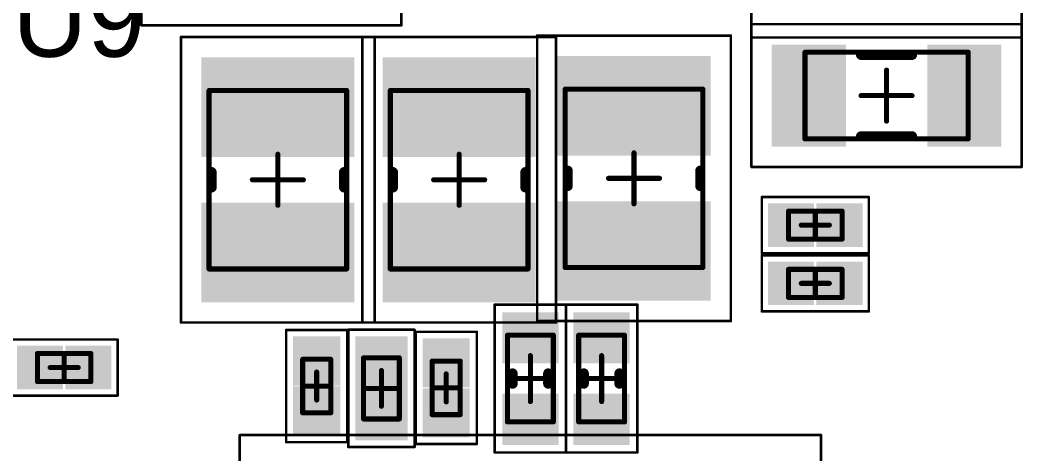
# Model space of a CAD drawing. Header units: millimetres. Extents: x 0 to 100, y 0 to 100.
# Drawn here: x 52.35 to 72.02, y 45.04 to 53.55 of the extents above; entities that cross this region are included whole.
import ezdxf

# ---------------------------------------------------------------- set-up
doc = ezdxf.new("R2010")
doc.units = ezdxf.units.MM
for name, color, linetype in [('Mechanical13', 56, 'Continuous'), ('Mechanical15', 56, 'Continuous'), ('TopLayer', 1, 'Continuous'), ('TopOverlay', 2, 'Continuous'), ('TopPaste', 8, 'Continuous'), ('TopSolder', 216, 'Continuous')]:
    doc.layers.add(name, color=color, linetype=linetype)

msp = doc.modelspace()

# ---------------------------------------------------------------- linework, layer by layer
at = {"layer": 'Mechanical13', "const_width": 0.1}
for points in [[(67.742, 51.22), (67.742, 52.92)], [(67.742, 52.92), (70.942, 52.92)], [(70.942, 51.22), (70.942, 52.92)], [(56.054, 52.169), (58.754, 52.169)], [(56.054, 48.669), (56.054, 52.169)], [(58.754, 48.669), (58.754, 52.169)], [(59.61, 52.169), (62.31, 52.169)], [(59.61, 48.669), (59.61, 52.169)], [(62.31, 48.669), (62.31, 52.169)], [(63.039, 52.197), (65.739, 52.197)], [(63.039, 48.697), (63.039, 52.197)], [(65.739, 48.697), (65.739, 52.197)], [(67.742, 51.22), (70.942, 51.22)], [(67.42, 49.255), (67.42, 49.805)], [(67.42, 49.805), (68.47, 49.805)], [(68.47, 49.255), (68.47, 49.805)], [(67.42, 49.255), (68.47, 49.255)], [(56.054, 48.669), (58.754, 48.669)], [(59.61, 48.669), (62.31, 48.669)], [(63.039, 48.697), (65.739, 48.697)], [(67.42, 48.112), (67.42, 48.662)], [(67.42, 48.662), (68.47, 48.662)], [(68.47, 48.112), (68.47, 48.662)], [(67.42, 48.112), (68.47, 48.112)], [(61.907, 47.37), (62.807, 47.37)], [(61.907, 45.67), (61.907, 47.37)], [(62.807, 45.67), (62.807, 47.37)], [(63.304, 47.37), (64.204, 47.37)], [(63.304, 45.67), (63.304, 47.37)], [(64.204, 45.67), (64.204, 47.37)], [(52.688, 46.461), (52.688, 47.011)], [(52.688, 47.011), (53.738, 47.011)], [(53.738, 46.461), (53.738, 47.011)], [(57.891, 46.898), (58.441, 46.898)], [(57.891, 45.848), (57.891, 46.898)], [(58.441, 45.848), (58.441, 46.898)], [(59.086, 46.927), (59.786, 46.927)], [(59.086, 45.727), (59.086, 46.927)], [(59.786, 45.727), (59.786, 46.927)], [(60.431, 46.862), (60.981, 46.862)], [(60.431, 45.812), (60.431, 46.862)], [(60.981, 45.812), (60.981, 46.862)], [(52.688, 46.461), (53.738, 46.461)], [(57.891, 45.848), (58.441, 45.848)], [(60.431, 45.812), (60.981, 45.812)], [(59.086, 45.727), (59.786, 45.727)], [(61.907, 45.67), (62.807, 45.67)], [(63.304, 45.67), (64.204, 45.67)]]:
    msp.add_lwpolyline(points, dxfattribs=at)
at = {"layer": 'Mechanical13', "const_width": 0.05}
for points in [[(67.717, 52.92, 1), (67.767, 52.92, 1)], [(67.717, 52.92, 1), (67.767, 52.92, 1)], [(70.917, 52.92, 1), (70.967, 52.92, 1)], [(70.917, 52.92, 1), (70.967, 52.92, 1)], [(56.029, 52.169, 1), (56.079, 52.169, 1)], [(56.029, 52.169, 1), (56.079, 52.169, 1)], [(58.729, 52.169, 1), (58.779, 52.169, 1)], [(58.729, 52.169, 1), (58.779, 52.169, 1)], [(59.585, 52.169, 1), (59.635, 52.169, 1)], [(59.585, 52.169, 1), (59.635, 52.169, 1)], [(62.285, 52.169, 1), (62.335, 52.169, 1)], [(62.285, 52.169, 1), (62.335, 52.169, 1)], [(63.014, 52.197, 1), (63.064, 52.197, 1)], [(63.014, 52.197, 1), (63.064, 52.197, 1)], [(65.714, 52.197, 1), (65.764, 52.197, 1)], [(65.714, 52.197, 1), (65.764, 52.197, 1)], [(67.717, 51.22, 1), (67.767, 51.22, 1)], [(67.717, 51.22, 1), (67.767, 51.22, 1)], [(70.917, 51.22, 1), (70.967, 51.22, 1)], [(70.917, 51.22, 1), (70.967, 51.22, 1)], [(67.395, 49.805, 1), (67.445, 49.805, 1)], [(67.395, 49.805, 1), (67.445, 49.805, 1)], [(68.445, 49.805, 1), (68.495, 49.805, 1)], [(68.445, 49.805, 1), (68.495, 49.805, 1)], [(67.395, 49.255, 1), (67.445, 49.255, 1)], [(67.395, 49.255, 1), (67.445, 49.255, 1)], [(68.445, 49.255, 1), (68.495, 49.255, 1)], [(68.445, 49.255, 1), (68.495, 49.255, 1)], [(56.029, 48.669, 1), (56.079, 48.669, 1)], [(56.029, 48.669, 1), (56.079, 48.669, 1)], [(58.729, 48.669, 1), (58.779, 48.669, 1)], [(58.729, 48.669, 1), (58.779, 48.669, 1)], [(59.585, 48.669, 1), (59.635, 48.669, 1)], [(59.585, 48.669, 1), (59.635, 48.669, 1)], [(62.285, 48.669, 1), (62.335, 48.669, 1)], [(62.285, 48.669, 1), (62.335, 48.669, 1)], [(63.014, 48.697, 1), (63.064, 48.697, 1)], [(63.014, 48.697, 1), (63.064, 48.697, 1)], [(65.714, 48.697, 1), (65.764, 48.697, 1)], [(65.714, 48.697, 1), (65.764, 48.697, 1)], [(67.395, 48.662, 1), (67.445, 48.662, 1)], [(67.395, 48.662, 1), (67.445, 48.662, 1)], [(68.445, 48.662, 1), (68.495, 48.662, 1)], [(68.445, 48.662, 1), (68.495, 48.662, 1)], [(67.395, 48.112, 1), (67.445, 48.112, 1)], [(67.395, 48.112, 1), (67.445, 48.112, 1)], [(68.445, 48.112, 1), (68.495, 48.112, 1)], [(68.445, 48.112, 1), (68.495, 48.112, 1)], [(61.882, 47.37, 1), (61.932, 47.37, 1)], [(61.882, 47.37, 1), (61.932, 47.37, 1)], [(62.782, 47.37, 1), (62.832, 47.37, 1)], [(62.782, 47.37, 1), (62.832, 47.37, 1)], [(63.279, 47.37, 1), (63.329, 47.37, 1)], [(63.279, 47.37, 1), (63.329, 47.37, 1)], [(64.179, 47.37, 1), (64.229, 47.37, 1)], [(64.179, 47.37, 1), (64.229, 47.37, 1)], [(52.663, 47.011, 1), (52.713, 47.011, 1)], [(52.663, 47.011, 1), (52.713, 47.011, 1)], [(53.713, 47.011, 1), (53.763, 47.011, 1)], [(53.713, 47.011, 1), (53.763, 47.011, 1)], [(57.866, 46.898, 1), (57.916, 46.898, 1)], [(57.866, 46.898, 1), (57.916, 46.898, 1)], [(58.416, 46.898, 1), (58.466, 46.898, 1)], [(58.416, 46.898, 1), (58.466, 46.898, 1)], [(59.061, 46.927, 1), (59.111, 46.927, 1)], [(59.061, 46.927, 1), (59.111, 46.927, 1)], [(59.761, 46.927, 1), (59.811, 46.927, 1)], [(59.761, 46.927, 1), (59.811, 46.927, 1)], [(60.406, 46.862, 1), (60.456, 46.862, 1)], [(60.406, 46.862, 1), (60.456, 46.862, 1)], [(60.956, 46.862, 1), (61.006, 46.862, 1)], [(60.956, 46.862, 1), (61.006, 46.862, 1)], [(52.663, 46.461, 1), (52.713, 46.461, 1)], [(52.663, 46.461, 1), (52.713, 46.461, 1)], [(53.713, 46.461, 1), (53.763, 46.461, 1)], [(53.713, 46.461, 1), (53.763, 46.461, 1)], [(57.866, 45.848, 1), (57.916, 45.848, 1)], [(57.866, 45.848, 1), (57.916, 45.848, 1)], [(58.416, 45.848, 1), (58.466, 45.848, 1)], [(58.416, 45.848, 1), (58.466, 45.848, 1)], [(60.406, 45.812, 1), (60.456, 45.812, 1)], [(60.406, 45.812, 1), (60.456, 45.812, 1)], [(60.956, 45.812, 1), (61.006, 45.812, 1)], [(60.956, 45.812, 1), (61.006, 45.812, 1)], [(59.061, 45.727, 1), (59.111, 45.727, 1)], [(59.061, 45.727, 1), (59.111, 45.727, 1)], [(59.761, 45.727, 1), (59.811, 45.727, 1)], [(59.761, 45.727, 1), (59.811, 45.727, 1)], [(61.882, 45.67, 1), (61.932, 45.67, 1)], [(61.882, 45.67, 1), (61.932, 45.67, 1)], [(62.782, 45.67, 1), (62.832, 45.67, 1)], [(62.782, 45.67, 1), (62.832, 45.67, 1)], [(63.279, 45.67, 1), (63.329, 45.67, 1)], [(63.279, 45.67, 1), (63.329, 45.67, 1)], [(64.179, 45.67, 1), (64.229, 45.67, 1)], [(64.179, 45.67, 1), (64.229, 45.67, 1)]]:
    msp.add_lwpolyline(points, format="xyb", close=True, dxfattribs=at)
at = {"layer": 'Mechanical15'}
for points, const_width in [([(54.727, 53.449), (54.727, 57.549)], 0.05), ([(59.827, 53.449), (59.827, 57.549)], 0.05), ([(66.692, 53.21), (66.692, 56.01)], 0.05), ([(71.992, 53.21), (71.992, 56.01)], 0.05), ([(54.727, 53.449), (59.827, 53.449)], 0.05), ([(66.692, 50.67), (66.692, 53.47)], 0.05), ([(66.692, 53.47), (71.992, 53.47)], 0.05), ([(71.992, 50.67), (71.992, 53.47)], 0.05), ([(55.504, 53.219), (59.304, 53.219)], 0.05), ([(55.504, 47.619), (55.504, 53.219)], 0.05), ([(59.06, 53.219), (62.86, 53.219)], 0.05), ([(59.06, 47.619), (59.06, 53.219)], 0.05), ([(59.304, 47.619), (59.304, 53.219)], 0.05), ([(62.489, 53.247), (66.289, 53.247)], 0.05), ([(62.489, 47.647), (62.489, 53.247)], 0.05), ([(62.86, 47.619), (62.86, 53.219)], 0.05), ([(66.289, 47.647), (66.289, 53.247)], 0.05), ([(66.692, 53.21), (71.992, 53.21)], 0.05), ([(69.342, 51.57), (69.342, 52.57)], 0.1), ([(68.842, 52.07), (69.842, 52.07)], 0.1), ([(57.404, 49.919), (57.404, 50.919)], 0.1), ([(60.96, 49.919), (60.96, 50.919)], 0.1), ([(64.389, 49.947), (64.389, 50.947)], 0.1), ([(66.692, 50.67), (71.992, 50.67)], 0.05), ([(56.904, 50.419), (57.904, 50.419)], 0.1), ([(60.46, 50.419), (61.46, 50.419)], 0.1), ([(63.889, 50.447), (64.889, 50.447)], 0.1), ([(66.895, 48.98), (66.895, 50.08)], 0.05), ([(66.895, 50.08), (68.995, 50.08)], 0.05), ([(68.995, 48.98), (68.995, 50.08)], 0.05), ([(67.945, 49.255), (67.945, 49.805)], 0.1), ([(67.67, 49.53), (68.22, 49.53)], 0.1), ([(66.895, 48.98), (68.995, 48.98)], 0.05), ([(66.895, 47.837), (66.895, 48.937)], 0.05), ([(66.895, 48.937), (68.995, 48.937)], 0.05), ([(68.995, 47.837), (68.995, 48.937)], 0.05), ([(67.945, 48.112), (67.945, 48.662)], 0.1), ([(67.67, 48.387), (68.22, 48.387)], 0.1), ([(61.657, 47.97), (63.057, 47.97)], 0.05), ([(61.657, 45.07), (61.657, 47.97)], 0.05), ([(63.054, 47.97), (64.454, 47.97)], 0.05), ([(63.054, 45.07), (63.054, 47.97)], 0.05), ([(63.057, 45.07), (63.057, 47.97)], 0.05), ([(64.454, 45.07), (64.454, 47.97)], 0.05), ([(66.895, 47.837), (68.995, 47.837)], 0.05), ([(55.504, 47.619), (59.304, 47.619)], 0.05), ([(59.06, 47.619), (62.86, 47.619)], 0.05), ([(62.489, 47.647), (66.289, 47.647)], 0.05), ([(57.566, 47.473), (58.766, 47.473)], 0.05), ([(57.566, 45.273), (57.566, 47.473)], 0.05), ([(58.766, 45.273), (58.766, 47.473)], 0.05), ([(58.786, 47.477), (60.086, 47.477)], 0.05), ([(58.786, 45.177), (58.786, 47.477)], 0.05), ([(60.086, 45.177), (60.086, 47.477)], 0.05), ([(60.106, 47.437), (61.306, 47.437)], 0.05), ([(60.106, 45.237), (60.106, 47.437)], 0.05), ([(61.306, 45.237), (61.306, 47.437)], 0.05), ([(52.163, 47.286), (54.263, 47.286)], 0.05), ([(54.263, 46.186), (54.263, 47.286)], 0.05), ([(53.213, 46.461), (53.213, 47.011)], 0.1), ([(62.357, 46.07), (62.357, 46.97)], 0.1), ([(63.754, 46.07), (63.754, 46.97)], 0.1), ([(52.938, 46.736), (53.488, 46.736)], 0.1), ([(58.166, 46.098), (58.166, 46.648)], 0.1), ([(59.436, 45.977), (59.436, 46.677)], 0.1), ([(60.706, 46.062), (60.706, 46.612)], 0.1), ([(57.891, 46.373), (58.441, 46.373)], 0.1), ([(61.907, 46.52), (62.807, 46.52)], 0.1), ([(63.304, 46.52), (64.204, 46.52)], 0.1), ([(59.086, 46.327), (59.786, 46.327)], 0.1), ([(60.431, 46.337), (60.981, 46.337)], 0.1), ([(52.163, 46.186), (54.263, 46.186)], 0.05), ([(56.657, 45.411), (68.057, 45.411)], 0.05), ([(56.657, 35.361), (56.657, 45.411)], 0.05), ([(68.057, 35.361), (68.057, 45.411)], 0.05), ([(57.566, 45.273), (58.766, 45.273)], 0.05), ([(60.106, 45.237), (61.306, 45.237)], 0.05), ([(58.786, 45.177), (60.086, 45.177)], 0.05), ([(61.657, 45.07), (63.057, 45.07)], 0.05), ([(63.054, 45.07), (64.454, 45.07)], 0.05)]:
    msp.add_lwpolyline(points, dxfattribs=dict(at, const_width=const_width))
for points, const_width in [([(54.715, 53.449, 1), (54.739, 53.449, 1)], 0.025), ([(54.715, 53.449, 1), (54.739, 53.449, 1)], 0.025), ([(59.815, 53.449, 1), (59.839, 53.449, 1)], 0.025), ([(59.815, 53.449, 1), (59.839, 53.449, 1)], 0.025), ([(66.68, 53.47, 1), (66.704, 53.47, 1)], 0.025), ([(66.68, 53.47, 1), (66.704, 53.47, 1)], 0.025), ([(71.98, 53.47, 1), (72.004, 53.47, 1)], 0.025), ([(71.98, 53.47, 1), (72.004, 53.47, 1)], 0.025), ([(55.491, 53.219, 1), (55.516, 53.219, 1)], 0.025), ([(55.491, 53.219, 1), (55.516, 53.219, 1)], 0.025), ([(59.047, 53.219, 1), (59.072, 53.219, 1)], 0.025), ([(59.047, 53.219, 1), (59.072, 53.219, 1)], 0.025), ([(59.291, 53.219, 1), (59.316, 53.219, 1)], 0.025), ([(59.291, 53.219, 1), (59.316, 53.219, 1)], 0.025), ([(62.476, 53.247, 1), (62.501, 53.247, 1)], 0.025), ([(62.476, 53.247, 1), (62.501, 53.247, 1)], 0.025), ([(62.847, 53.219, 1), (62.872, 53.219, 1)], 0.025), ([(62.847, 53.219, 1), (62.872, 53.219, 1)], 0.025), ([(66.276, 53.247, 1), (66.301, 53.247, 1)], 0.025), ([(66.276, 53.247, 1), (66.301, 53.247, 1)], 0.025), ([(66.68, 53.21, 1), (66.704, 53.21, 1)], 0.025), ([(66.68, 53.21, 1), (66.704, 53.21, 1)], 0.025), ([(71.98, 53.21, 1), (72.004, 53.21, 1)], 0.025), ([(71.98, 53.21, 1), (72.004, 53.21, 1)], 0.025), ([(69.317, 52.57, 1), (69.367, 52.57, 1)], 0.05), ([(68.817, 52.07, 1), (68.867, 52.07, 1)], 0.05), ([(69.817, 52.07, 1), (69.867, 52.07, 1)], 0.05), ([(69.317, 51.57, 1), (69.367, 51.57, 1)], 0.05), ([(57.379, 50.919, 1), (57.429, 50.919, 1)], 0.05), ([(60.935, 50.919, 1), (60.985, 50.919, 1)], 0.05), ([(64.364, 50.947, 1), (64.414, 50.947, 1)], 0.05), ([(66.68, 50.67, 1), (66.704, 50.67, 1)], 0.025), ([(66.68, 50.67, 1), (66.704, 50.67, 1)], 0.025), ([(71.98, 50.67, 1), (72.004, 50.67, 1)], 0.025), ([(71.98, 50.67, 1), (72.004, 50.67, 1)], 0.025), ([(56.879, 50.419, 1), (56.929, 50.419, 1)], 0.05), ([(57.879, 50.419, 1), (57.929, 50.419, 1)], 0.05), ([(60.435, 50.419, 1), (60.485, 50.419, 1)], 0.05), ([(61.435, 50.419, 1), (61.485, 50.419, 1)], 0.05), ([(63.864, 50.447, 1), (63.914, 50.447, 1)], 0.05), ([(64.864, 50.447, 1), (64.914, 50.447, 1)], 0.05), ([(57.379, 49.919, 1), (57.429, 49.919, 1)], 0.05), ([(60.935, 49.919, 1), (60.985, 49.919, 1)], 0.05), ([(64.364, 49.947, 1), (64.414, 49.947, 1)], 0.05), ([(66.883, 50.08, 1), (66.907, 50.08, 1)], 0.025), ([(66.883, 50.08, 1), (66.907, 50.08, 1)], 0.025), ([(68.983, 50.08, 1), (69.007, 50.08, 1)], 0.025), ([(68.983, 50.08, 1), (69.007, 50.08, 1)], 0.025), ([(67.92, 49.805, 1), (67.97, 49.805, 1)], 0.05), ([(67.645, 49.53, 1), (67.695, 49.53, 1)], 0.05), ([(68.195, 49.53, 1), (68.245, 49.53, 1)], 0.05), ([(67.92, 49.255, 1), (67.97, 49.255, 1)], 0.05), ([(66.883, 48.98, 1), (66.907, 48.98, 1)], 0.025), ([(66.883, 48.98, 1), (66.907, 48.98, 1)], 0.025), ([(68.983, 48.98, 1), (69.007, 48.98, 1)], 0.025), ([(68.983, 48.98, 1), (69.007, 48.98, 1)], 0.025), ([(66.883, 48.937, 1), (66.907, 48.937, 1)], 0.025), ([(66.883, 48.937, 1), (66.907, 48.937, 1)], 0.025), ([(68.983, 48.937, 1), (69.007, 48.937, 1)], 0.025), ([(68.983, 48.937, 1), (69.007, 48.937, 1)], 0.025), ([(67.92, 48.662, 1), (67.97, 48.662, 1)], 0.05), ([(67.645, 48.387, 1), (67.695, 48.387, 1)], 0.05), ([(68.195, 48.387, 1), (68.245, 48.387, 1)], 0.05), ([(61.644, 47.97, 1), (61.669, 47.97, 1)], 0.025), ([(61.644, 47.97, 1), (61.669, 47.97, 1)], 0.025), ([(63.042, 47.97, 1), (63.067, 47.97, 1)], 0.025), ([(63.042, 47.97, 1), (63.067, 47.97, 1)], 0.025), ([(63.044, 47.97, 1), (63.069, 47.97, 1)], 0.025), ([(63.044, 47.97, 1), (63.069, 47.97, 1)], 0.025), ([(64.442, 47.97, 1), (64.467, 47.97, 1)], 0.025), ([(64.442, 47.97, 1), (64.467, 47.97, 1)], 0.025), ([(67.92, 48.112, 1), (67.97, 48.112, 1)], 0.05), ([(66.883, 47.837, 1), (66.907, 47.837, 1)], 0.025), ([(66.883, 47.837, 1), (66.907, 47.837, 1)], 0.025), ([(68.983, 47.837, 1), (69.007, 47.837, 1)], 0.025), ([(68.983, 47.837, 1), (69.007, 47.837, 1)], 0.025), ([(55.491, 47.619, 1), (55.516, 47.619, 1)], 0.025), ([(55.491, 47.619, 1), (55.516, 47.619, 1)], 0.025), ([(59.047, 47.619, 1), (59.072, 47.619, 1)], 0.025), ([(59.047, 47.619, 1), (59.072, 47.619, 1)], 0.025), ([(59.291, 47.619, 1), (59.316, 47.619, 1)], 0.025), ([(59.291, 47.619, 1), (59.316, 47.619, 1)], 0.025), ([(62.476, 47.647, 1), (62.501, 47.647, 1)], 0.025), ([(62.476, 47.647, 1), (62.501, 47.647, 1)], 0.025), ([(62.847, 47.619, 1), (62.872, 47.619, 1)], 0.025), ([(62.847, 47.619, 1), (62.872, 47.619, 1)], 0.025), ([(66.276, 47.647, 1), (66.301, 47.647, 1)], 0.025), ([(66.276, 47.647, 1), (66.301, 47.647, 1)], 0.025), ([(57.554, 47.473, 1), (57.579, 47.473, 1)], 0.025), ([(57.554, 47.473, 1), (57.579, 47.473, 1)], 0.025), ([(58.754, 47.473, 1), (58.779, 47.473, 1)], 0.025), ([(58.754, 47.473, 1), (58.779, 47.473, 1)], 0.025), ([(58.773, 47.477, 1), (58.798, 47.477, 1)], 0.025), ([(58.773, 47.477, 1), (58.798, 47.477, 1)], 0.025), ([(60.073, 47.477, 1), (60.098, 47.477, 1)], 0.025), ([(60.073, 47.477, 1), (60.098, 47.477, 1)], 0.025), ([(60.093, 47.437, 1), (60.118, 47.437, 1)], 0.025), ([(60.093, 47.437, 1), (60.118, 47.437, 1)], 0.025), ([(61.293, 47.437, 1), (61.318, 47.437, 1)], 0.025), ([(61.293, 47.437, 1), (61.318, 47.437, 1)], 0.025), ([(54.251, 47.286, 1), (54.275, 47.286, 1)], 0.025), ([(54.251, 47.286, 1), (54.275, 47.286, 1)], 0.025), ([(53.188, 47.011, 1), (53.238, 47.011, 1)], 0.05), ([(62.332, 46.97, 1), (62.382, 46.97, 1)], 0.05), ([(63.729, 46.97, 1), (63.779, 46.97, 1)], 0.05), ([(52.913, 46.736, 1), (52.963, 46.736, 1)], 0.05), ([(53.463, 46.736, 1), (53.513, 46.736, 1)], 0.05), ([(58.141, 46.648, 1), (58.191, 46.648, 1)], 0.05), ([(59.411, 46.677, 1), (59.461, 46.677, 1)], 0.05), ([(60.681, 46.612, 1), (60.731, 46.612, 1)], 0.05), ([(53.188, 46.461, 1), (53.238, 46.461, 1)], 0.05), ([(57.866, 46.373, 1), (57.916, 46.373, 1)], 0.05), ([(58.416, 46.373, 1), (58.466, 46.373, 1)], 0.05), ([(61.882, 46.52, 1), (61.932, 46.52, 1)], 0.05), ([(62.782, 46.52, 1), (62.832, 46.52, 1)], 0.05), ([(63.279, 46.52, 1), (63.329, 46.52, 1)], 0.05), ([(64.179, 46.52, 1), (64.229, 46.52, 1)], 0.05), ([(59.061, 46.327, 1), (59.111, 46.327, 1)], 0.05), ([(59.761, 46.327, 1), (59.811, 46.327, 1)], 0.05), ([(60.406, 46.337, 1), (60.456, 46.337, 1)], 0.05), ([(60.956, 46.337, 1), (61.006, 46.337, 1)], 0.05), ([(54.251, 46.186, 1), (54.275, 46.186, 1)], 0.025), ([(54.251, 46.186, 1), (54.275, 46.186, 1)], 0.025), ([(58.141, 46.098, 1), (58.191, 46.098, 1)], 0.05), ([(59.411, 45.977, 1), (59.461, 45.977, 1)], 0.05), ([(60.681, 46.062, 1), (60.731, 46.062, 1)], 0.05), ([(62.332, 46.07, 1), (62.382, 46.07, 1)], 0.05), ([(63.729, 46.07, 1), (63.779, 46.07, 1)], 0.05), ([(56.644, 45.411, 1), (56.669, 45.411, 1)], 0.025), ([(56.644, 45.411, 1), (56.669, 45.411, 1)], 0.025), ([(68.044, 45.411, 1), (68.069, 45.411, 1)], 0.025), ([(68.044, 45.411, 1), (68.069, 45.411, 1)], 0.025), ([(57.554, 45.273, 1), (57.579, 45.273, 1)], 0.025), ([(57.554, 45.273, 1), (57.579, 45.273, 1)], 0.025), ([(58.754, 45.273, 1), (58.779, 45.273, 1)], 0.025), ([(58.754, 45.273, 1), (58.779, 45.273, 1)], 0.025), ([(60.093, 45.237, 1), (60.118, 45.237, 1)], 0.025), ([(60.093, 45.237, 1), (60.118, 45.237, 1)], 0.025), ([(61.293, 45.237, 1), (61.318, 45.237, 1)], 0.025), ([(61.293, 45.237, 1), (61.318, 45.237, 1)], 0.025), ([(58.773, 45.177, 1), (58.798, 45.177, 1)], 0.025), ([(58.773, 45.177, 1), (58.798, 45.177, 1)], 0.025), ([(60.073, 45.177, 1), (60.098, 45.177, 1)], 0.025), ([(60.073, 45.177, 1), (60.098, 45.177, 1)], 0.025), ([(61.644, 45.07, 1), (61.669, 45.07, 1)], 0.025), ([(61.644, 45.07, 1), (61.669, 45.07, 1)], 0.025), ([(63.042, 45.07, 1), (63.067, 45.07, 1)], 0.025), ([(63.042, 45.07, 1), (63.067, 45.07, 1)], 0.025), ([(63.044, 45.07, 1), (63.069, 45.07, 1)], 0.025), ([(63.044, 45.07, 1), (63.069, 45.07, 1)], 0.025), ([(64.442, 45.07, 1), (64.467, 45.07, 1)], 0.025), ([(64.442, 45.07, 1), (64.467, 45.07, 1)], 0.025)]:
    msp.add_lwpolyline(points, format="xyb", close=True, dxfattribs=dict(at, const_width=const_width))
at = {"layer": 'TopLayer'}
for points in [[(68.442, 51.17), (68.442, 52.97), (67.192, 51.17), (67.192, 52.97)], [(71.492, 51.17), (71.492, 52.97), (70.242, 51.17), (70.242, 52.97)], [(56.004, 50.969), (58.804, 50.969), (56.004, 52.719), (58.804, 52.719)], [(59.56, 50.969), (62.36, 50.969), (59.56, 52.719), (62.36, 52.719)], [(62.989, 50.997), (65.789, 50.997), (62.989, 52.747), (65.789, 52.747)], [(56.004, 48.119), (58.804, 48.119), (56.004, 49.869), (58.804, 49.869)], [(59.56, 48.119), (62.36, 48.119), (59.56, 49.869), (62.36, 49.869)], [(62.989, 48.147), (65.789, 48.147), (62.989, 49.897), (65.789, 49.897)], [(67.82, 49.205), (67.82, 49.855), (67.12, 49.205), (67.12, 49.855)], [(68.77, 49.205), (68.77, 49.855), (68.07, 49.205), (68.07, 49.855)], [(67.12, 48.712), (67.12, 48.062), (67.82, 48.712), (67.82, 48.062)], [(68.07, 48.712), (68.07, 48.062), (68.77, 48.712), (68.77, 48.062)], [(61.907, 46.92), (62.807, 46.92), (61.907, 47.72), (62.807, 47.72)], [(64.204, 47.72), (63.304, 47.72), (64.204, 46.92), (63.304, 46.92)], [(58.526, 47.243), (57.806, 47.243), (58.526, 46.483), (57.806, 46.483)], [(59.026, 46.367), (59.846, 46.367), (59.026, 47.247), (59.846, 47.247)], [(60.346, 46.447), (61.066, 46.447), (60.346, 47.207), (61.066, 47.207)], [(52.388, 47.061), (52.388, 46.411), (53.088, 47.061), (53.088, 46.411)], [(53.338, 47.061), (53.338, 46.411), (54.038, 47.061), (54.038, 46.411)], [(58.526, 46.263), (57.806, 46.263), (58.526, 45.503), (57.806, 45.503)], [(59.026, 45.407), (59.846, 45.407), (59.026, 46.287), (59.846, 46.287)], [(60.346, 45.467), (61.066, 45.467), (60.346, 46.227), (61.066, 46.227)], [(61.907, 45.32), (62.807, 45.32), (61.907, 46.12), (62.807, 46.12)], [(64.204, 46.12), (63.304, 46.12), (64.204, 45.32), (63.304, 45.32)]]:
    msp.add_solid(points, dxfattribs=at)
at = {"layer": 'TopOverlay', "const_width": 0.2}
for points in [[(68.842, 52.87), (69.842, 52.87)], [(68.842, 51.27), (69.842, 51.27)], [(56.104, 50.269), (56.104, 50.569)], [(58.704, 50.269), (58.704, 50.569)], [(59.66, 50.269), (59.66, 50.569)], [(62.26, 50.269), (62.26, 50.569)], [(63.089, 50.297), (63.089, 50.597)], [(65.689, 50.297), (65.689, 50.597)], [(62.007, 46.42), (62.007, 46.62)], [(62.707, 46.42), (62.707, 46.62)], [(63.404, 46.42), (63.404, 46.62)], [(64.104, 46.42), (64.104, 46.62)]]:
    msp.add_lwpolyline(points, dxfattribs=at)
at = {"layer": 'TopOverlay', "const_width": 0.1}
for points in [[(68.792, 52.87, 1), (68.892, 52.87, 1)], [(69.792, 52.87, 1), (69.892, 52.87, 1)], [(68.792, 51.27, 1), (68.892, 51.27, 1)], [(69.792, 51.27, 1), (69.892, 51.27, 1)], [(56.054, 50.569, 1), (56.154, 50.569, 1)], [(58.654, 50.569, 1), (58.754, 50.569, 1)], [(59.61, 50.569, 1), (59.71, 50.569, 1)], [(62.21, 50.569, 1), (62.31, 50.569, 1)], [(63.039, 50.597, 1), (63.139, 50.597, 1)], [(65.639, 50.597, 1), (65.739, 50.597, 1)], [(56.054, 50.269, 1), (56.154, 50.269, 1)], [(58.654, 50.269, 1), (58.754, 50.269, 1)], [(59.61, 50.269, 1), (59.71, 50.269, 1)], [(62.21, 50.269, 1), (62.31, 50.269, 1)], [(63.039, 50.297, 1), (63.139, 50.297, 1)], [(65.639, 50.297, 1), (65.739, 50.297, 1)], [(61.957, 46.62, 1), (62.057, 46.62, 1)], [(62.657, 46.62, 1), (62.757, 46.62, 1)], [(63.354, 46.62, 1), (63.454, 46.62, 1)], [(64.054, 46.62, 1), (64.154, 46.62, 1)], [(61.957, 46.42, 1), (62.057, 46.42, 1)], [(62.657, 46.42, 1), (62.757, 46.42, 1)], [(63.354, 46.42, 1), (63.454, 46.42, 1)], [(64.054, 46.42, 1), (64.154, 46.42, 1)]]:
    msp.add_lwpolyline(points, format="xyb", close=True, dxfattribs=at)
at = {"layer": 'TopPaste'}
for points in [[(68.442, 51.17), (68.442, 52.97), (67.192, 51.17), (67.192, 52.97)], [(71.492, 51.17), (71.492, 52.97), (70.242, 51.17), (70.242, 52.97)], [(56.004, 50.969), (58.804, 50.969), (56.004, 52.719), (58.804, 52.719)], [(59.56, 50.969), (62.36, 50.969), (59.56, 52.719), (62.36, 52.719)], [(62.989, 50.997), (65.789, 50.997), (62.989, 52.747), (65.789, 52.747)], [(56.004, 48.119), (58.804, 48.119), (56.004, 49.869), (58.804, 49.869)], [(59.56, 48.119), (62.36, 48.119), (59.56, 49.869), (62.36, 49.869)], [(62.989, 48.147), (65.789, 48.147), (62.989, 49.897), (65.789, 49.897)], [(67.82, 49.205), (67.82, 49.855), (67.12, 49.205), (67.12, 49.855)], [(68.77, 49.205), (68.77, 49.855), (68.07, 49.205), (68.07, 49.855)], [(67.12, 48.712), (67.12, 48.062), (67.82, 48.712), (67.82, 48.062)], [(68.07, 48.712), (68.07, 48.062), (68.77, 48.712), (68.77, 48.062)], [(61.907, 46.92), (62.807, 46.92), (61.907, 47.72), (62.807, 47.72)], [(64.204, 47.72), (63.304, 47.72), (64.204, 46.92), (63.304, 46.92)], [(58.526, 47.243), (57.806, 47.243), (58.526, 46.483), (57.806, 46.483)], [(59.026, 46.367), (59.846, 46.367), (59.026, 47.247), (59.846, 47.247)], [(60.346, 46.447), (61.066, 46.447), (60.346, 47.207), (61.066, 47.207)], [(52.388, 47.061), (52.388, 46.411), (53.088, 47.061), (53.088, 46.411)], [(53.338, 47.061), (53.338, 46.411), (54.038, 47.061), (54.038, 46.411)], [(58.526, 46.263), (57.806, 46.263), (58.526, 45.503), (57.806, 45.503)], [(59.026, 45.407), (59.846, 45.407), (59.026, 46.287), (59.846, 46.287)], [(60.346, 45.467), (61.066, 45.467), (60.346, 46.227), (61.066, 46.227)], [(61.907, 45.32), (62.807, 45.32), (61.907, 46.12), (62.807, 46.12)], [(64.204, 46.12), (63.304, 46.12), (64.204, 45.32), (63.304, 45.32)]]:
    msp.add_solid(points, dxfattribs=at)
at = {"layer": 'TopSolder'}
for points in [[(68.544, 51.068), (68.544, 53.072), (67.09, 51.068), (67.09, 53.072)], [(71.594, 51.068), (71.594, 53.072), (70.14, 51.068), (70.14, 53.072)], [(55.902, 50.867), (58.906, 50.867), (55.902, 52.821), (58.906, 52.821)], [(59.458, 50.867), (62.462, 50.867), (59.458, 52.821), (62.462, 52.821)], [(62.887, 50.895), (65.891, 50.895), (62.887, 52.849), (65.891, 52.849)], [(55.902, 48.017), (58.906, 48.017), (55.902, 49.971), (58.906, 49.971)], [(59.458, 48.017), (62.462, 48.017), (59.458, 49.971), (62.462, 49.971)], [(62.887, 48.045), (65.891, 48.045), (62.887, 49.999), (65.891, 49.999)], [(67.922, 49.103), (67.922, 49.957), (67.018, 49.103), (67.018, 49.957)], [(68.872, 49.103), (68.872, 49.957), (67.968, 49.103), (67.968, 49.957)], [(67.018, 48.814), (67.018, 47.96), (67.922, 48.814), (67.922, 47.96)], [(67.968, 48.814), (67.968, 47.96), (68.872, 48.814), (68.872, 47.96)], [(61.805, 46.818), (62.909, 46.818), (61.805, 47.822), (62.909, 47.822)], [(64.306, 47.822), (63.202, 47.822), (64.306, 46.818), (63.202, 46.818)], [(58.628, 47.345), (57.704, 47.345), (58.628, 46.381), (57.704, 46.381)], [(58.924, 46.265), (59.948, 46.265), (58.924, 47.349), (59.948, 47.349)], [(60.244, 46.345), (61.168, 46.345), (60.244, 47.309), (61.168, 47.309)], [(52.286, 47.163), (52.286, 46.309), (53.19, 47.163), (53.19, 46.309)], [(53.236, 47.163), (53.236, 46.309), (54.14, 47.163), (54.14, 46.309)], [(58.628, 46.365), (57.704, 46.365), (58.628, 45.401), (57.704, 45.401)], [(58.924, 45.305), (59.948, 45.305), (58.924, 46.389), (59.948, 46.389)], [(60.244, 45.365), (61.168, 45.365), (60.244, 46.329), (61.168, 46.329)], [(61.805, 45.218), (62.909, 45.218), (61.805, 46.222), (62.909, 46.222)], [(64.306, 46.222), (63.202, 46.222), (64.306, 45.218), (63.202, 45.218)]]:
    msp.add_solid(points, dxfattribs=at)

# ---------------------------------------------------------------- texts
at = {"layer": 'TopOverlay'}
msp.add_text('U9', height=1.524, dxfattribs=at).set_placement((52.197, 52.832))

doc.saveas('drawing.dxf')
